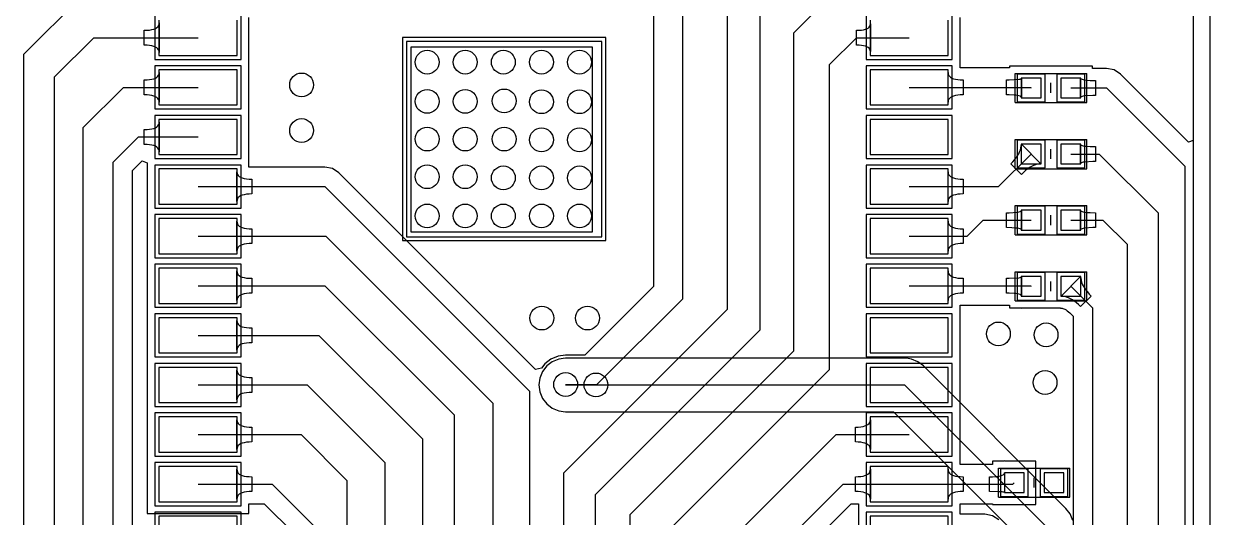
# Model space of a CAD drawing. Header units: millimetres. Extents: x 36 to 139, y 37 to 145.
# Drawn here: x 108.48 to 138.85, y 111.22 to 123.86 of the extents above; entities that cross this region are included whole.
import ezdxf

# ---------------------------------------------------------------- set-up
doc = ezdxf.new("R2010")
doc.units = ezdxf.units.MM
for name, color, linetype in [('BottomLayer', 5, 'Continuous'), ('BottomSolder', 6, 'Continuous'), ('KeepOutLayer', 6, 'Continuous'), ('MultiLayer', 9, 'Continuous'), ('TopLayer', 1, 'Continuous'), ('TopOverlay', 2, 'Continuous'), ('TopPaste', 8, 'Continuous'), ('TopSolder', 216, 'Continuous')]:
    doc.layers.add(name, color=color, linetype=linetype)

# ---------------------------------------------------------------- blocks, each defined once
blk = doc.blocks.new('0402A_33')
at = {"layer": 'TopLayer'}
for p, q in [((-0.762, 0.254), (-0.762, -0.254)), ((-0.254, 0.254), (-0.762, 0.254)), ((-0.254, -0.254), (-0.254, 0.254)), ((0.254, 0.254), (0.254, -0.254)), ((0.762, 0.254), (0.254, 0.254)), ((0.762, -0.254), (0.762, 0.254)), ((-0.762, -0.254), (-0.254, -0.254)), ((0.254, -0.254), (0.762, -0.254))]:
    blk.add_line(p, q, dxfattribs=at)
at = {"layer": 'TopOverlay'}
for p, q in [((-0.914, -0.376), (-0.914, 0.372)), ((-0.914, 0.372), (0.914, 0.372)), ((0.914, -0.376), (0.914, 0.372)), ((0, -0.127), (0, 0.127)), ((-0.914, -0.376), (0.914, -0.376))]:
    blk.add_line(p, q, dxfattribs=at)
at = {"layer": 'TopPaste'}
for p, q in [((-0.762, 0.254), (-0.762, -0.254)), ((-0.254, 0.254), (-0.762, 0.254)), ((-0.254, -0.254), (-0.254, 0.254)), ((0.254, 0.254), (0.254, -0.254)), ((0.762, 0.254), (0.254, 0.254)), ((0.762, -0.254), (0.762, 0.254)), ((-0.762, -0.254), (-0.254, -0.254)), ((0.254, -0.254), (0.762, -0.254))]:
    blk.add_line(p, q, dxfattribs=at)
at = {"layer": 'TopSolder'}
for p, q in [((-0.864, 0.356), (-0.864, -0.356)), ((-0.152, 0.356), (-0.864, 0.356)), ((-0.152, -0.356), (-0.152, 0.356)), ((0.152, 0.356), (0.152, -0.356)), ((0.864, 0.356), (0.152, 0.356)), ((0.864, -0.356), (0.864, 0.356)), ((-0.864, -0.356), (-0.152, -0.356)), ((0.152, -0.356), (0.864, -0.356))]:
    blk.add_line(p, q, dxfattribs=at)
blk = doc.blocks.new('0402A_34')
at = {"layer": 'TopLayer'}
for p, q in [((-0.762, 0.254), (-0.762, -0.254)), ((-0.254, 0.254), (-0.762, 0.254)), ((-0.254, -0.254), (-0.254, 0.254)), ((0.254, 0.254), (0.254, -0.254)), ((0.762, 0.254), (0.254, 0.254)), ((0.762, -0.254), (0.762, 0.254)), ((-0.762, -0.254), (-0.254, -0.254)), ((0.254, -0.254), (0.762, -0.254))]:
    blk.add_line(p, q, dxfattribs=at)
at = {"layer": 'TopOverlay'}
for p, q in [((-0.914, -0.376), (-0.914, 0.372)), ((-0.914, 0.372), (0.914, 0.372)), ((0.914, -0.376), (0.914, 0.372)), ((0, -0.127), (0, 0.127)), ((-0.914, -0.376), (0.914, -0.376))]:
    blk.add_line(p, q, dxfattribs=at)
at = {"layer": 'TopPaste'}
for p, q in [((-0.762, 0.254), (-0.762, -0.254)), ((-0.254, 0.254), (-0.762, 0.254)), ((-0.254, -0.254), (-0.254, 0.254)), ((0.254, 0.254), (0.254, -0.254)), ((0.762, 0.254), (0.254, 0.254)), ((0.762, -0.254), (0.762, 0.254)), ((-0.762, -0.254), (-0.254, -0.254)), ((0.254, -0.254), (0.762, -0.254))]:
    blk.add_line(p, q, dxfattribs=at)
at = {"layer": 'TopSolder'}
for p, q in [((-0.864, 0.356), (-0.864, -0.356)), ((-0.152, 0.356), (-0.864, 0.356)), ((-0.152, -0.356), (-0.152, 0.356)), ((0.152, 0.356), (0.152, -0.356)), ((0.864, 0.356), (0.152, 0.356)), ((0.864, -0.356), (0.864, 0.356)), ((-0.864, -0.356), (-0.152, -0.356)), ((0.152, -0.356), (0.864, -0.356))]:
    blk.add_line(p, q, dxfattribs=at)
blk = doc.blocks.new('ESP32_WROVER_B_45')
at = {"layer": 'TopLayer'}
for p, q in [((-10.1, 6.8), (-10.1, 5.9)), ((-8.1, 5.9), (-8.1, 6.8)), ((8.1, 6.8), (8.1, 5.9)), ((10.1, 5.9), (10.1, 6.8)), ((-3.767, 6.257), (-3.767, 1.257)), ((1.233, 6.257), (-3.767, 6.257)), ((1.233, 1.257), (1.233, 6.257)), ((-10.1, 5.9), (-8.1, 5.9)), ((8.1, 5.9), (10.1, 5.9)), ((-10.1, 5.53), (-10.1, 4.63)), ((-8.1, 5.53), (-10.1, 5.53)), ((-8.1, 4.63), (-8.1, 5.53)), ((8.1, 5.53), (8.1, 4.63)), ((10.1, 5.53), (8.1, 5.53)), ((10.1, 4.63), (10.1, 5.53)), ((-10.1, 4.63), (-8.1, 4.63)), ((8.1, 4.63), (10.1, 4.63)), ((-10.1, 4.26), (-10.1, 3.36)), ((-8.1, 4.26), (-10.1, 4.26)), ((-8.1, 3.36), (-8.1, 4.26)), ((8.1, 4.26), (8.1, 3.36)), ((10.1, 4.26), (8.1, 4.26)), ((10.1, 3.36), (10.1, 4.26)), ((-10.1, 3.36), (-8.1, 3.36)), ((8.1, 3.36), (10.1, 3.36)), ((-10.1, 2.99), (-10.1, 2.09)), ((-8.1, 2.99), (-10.1, 2.99)), ((-8.1, 2.09), (-8.1, 2.99)), ((8.1, 2.99), (8.1, 2.09)), ((10.1, 2.99), (8.1, 2.99)), ((10.1, 2.09), (10.1, 2.99)), ((-10.1, 2.09), (-8.1, 2.09)), ((8.1, 2.09), (10.1, 2.09)), ((-10.1, 1.72), (-10.1, 0.82)), ((-8.1, 1.72), (-10.1, 1.72)), ((-8.1, 0.82), (-8.1, 1.72)), ((8.1, 1.72), (8.1, 0.82)), ((10.1, 1.72), (8.1, 1.72)), ((10.1, 0.82), (10.1, 1.72)), ((-3.767, 1.257), (1.233, 1.257)), ((-10.1, 0.82), (-8.1, 0.82)), ((8.1, 0.82), (10.1, 0.82)), ((-10.1, 0.45), (-10.1, -0.45)), ((-8.1, 0.45), (-10.1, 0.45)), ((-8.1, -0.45), (-8.1, 0.45)), ((8.1, 0.45), (8.1, -0.45)), ((10.1, 0.45), (8.1, 0.45)), ((10.1, -0.45), (10.1, 0.45)), ((-10.1, -0.45), (-8.1, -0.45)), ((8.1, -0.45), (10.1, -0.45)), ((-10.1, -0.82), (-10.1, -1.72)), ((-8.1, -0.82), (-10.1, -0.82)), ((-8.1, -1.72), (-8.1, -0.82)), ((8.1, -0.82), (8.1, -1.72)), ((10.1, -0.82), (8.1, -0.82)), ((10.1, -1.72), (10.1, -0.82)), ((-10.1, -1.72), (-8.1, -1.72)), ((8.1, -1.72), (10.1, -1.72)), ((-10.1, -2.09), (-10.1, -2.99)), ((-8.1, -2.09), (-10.1, -2.09)), ((-8.1, -2.99), (-8.1, -2.09)), ((8.1, -2.09), (8.1, -2.99)), ((10.1, -2.09), (8.1, -2.09)), ((10.1, -2.99), (10.1, -2.09)), ((-10.1, -2.99), (-8.1, -2.99)), ((8.1, -2.99), (10.1, -2.99)), ((-10.1, -3.36), (-10.1, -4.26)), ((-8.1, -3.36), (-10.1, -3.36)), ((-8.1, -4.26), (-8.1, -3.36)), ((8.1, -3.36), (8.1, -4.26)), ((10.1, -3.36), (8.1, -3.36)), ((10.1, -4.26), (10.1, -3.36)), ((-10.1, -4.26), (-8.1, -4.26)), ((8.1, -4.26), (10.1, -4.26)), ((-10.1, -4.63), (-10.1, -5.53)), ((-8.1, -4.63), (-10.1, -4.63)), ((-8.1, -5.53), (-8.1, -4.63)), ((8.1, -4.63), (8.1, -5.53)), ((10.1, -4.63), (8.1, -4.63)), ((10.1, -5.53), (10.1, -4.63)), ((-10.1, -5.53), (-8.1, -5.53)), ((8.1, -5.53), (10.1, -5.53)), ((-10.1, -5.9), (-10.1, -6.8)), ((-8.1, -5.9), (-10.1, -5.9)), ((-8.1, -6.8), (-8.1, -5.9)), ((8.1, -5.9), (8.1, -6.8)), ((10.1, -5.9), (8.1, -5.9)), ((10.1, -6.8), (10.1, -5.9))]:
    blk.add_line(p, q, dxfattribs=at)
at = {"layer": 'TopPaste'}
for p, q in [((-10.1, 6.8), (-10.1, 5.9)), ((-8.1, 5.9), (-8.1, 6.8)), ((8.1, 6.8), (8.1, 5.9)), ((10.1, 5.9), (10.1, 6.8)), ((-3.767, 6.257), (-3.767, 1.257)), ((1.233, 6.257), (-3.767, 6.257)), ((1.233, 1.257), (1.233, 6.257)), ((-10.1, 5.9), (-8.1, 5.9)), ((8.1, 5.9), (10.1, 5.9)), ((-10.1, 5.53), (-10.1, 4.63)), ((-8.1, 5.53), (-10.1, 5.53)), ((-8.1, 4.63), (-8.1, 5.53)), ((8.1, 5.53), (8.1, 4.63)), ((10.1, 5.53), (8.1, 5.53)), ((10.1, 4.63), (10.1, 5.53)), ((-10.1, 4.63), (-8.1, 4.63)), ((8.1, 4.63), (10.1, 4.63)), ((-10.1, 4.26), (-10.1, 3.36)), ((-8.1, 4.26), (-10.1, 4.26)), ((-8.1, 3.36), (-8.1, 4.26)), ((8.1, 4.26), (8.1, 3.36)), ((10.1, 4.26), (8.1, 4.26)), ((10.1, 3.36), (10.1, 4.26)), ((-10.1, 3.36), (-8.1, 3.36)), ((8.1, 3.36), (10.1, 3.36)), ((-10.1, 2.99), (-10.1, 2.09)), ((-8.1, 2.99), (-10.1, 2.99)), ((-8.1, 2.09), (-8.1, 2.99)), ((8.1, 2.99), (8.1, 2.09)), ((10.1, 2.99), (8.1, 2.99)), ((10.1, 2.09), (10.1, 2.99)), ((-10.1, 2.09), (-8.1, 2.09)), ((8.1, 2.09), (10.1, 2.09)), ((-10.1, 1.72), (-10.1, 0.82)), ((-8.1, 1.72), (-10.1, 1.72)), ((-8.1, 0.82), (-8.1, 1.72)), ((8.1, 1.72), (8.1, 0.82)), ((10.1, 1.72), (8.1, 1.72)), ((10.1, 0.82), (10.1, 1.72)), ((-3.767, 1.257), (1.233, 1.257)), ((-10.1, 0.82), (-8.1, 0.82)), ((8.1, 0.82), (10.1, 0.82)), ((-10.1, 0.45), (-10.1, -0.45)), ((-8.1, 0.45), (-10.1, 0.45)), ((-8.1, -0.45), (-8.1, 0.45)), ((8.1, 0.45), (8.1, -0.45)), ((10.1, 0.45), (8.1, 0.45)), ((10.1, -0.45), (10.1, 0.45)), ((-10.1, -0.45), (-8.1, -0.45)), ((8.1, -0.45), (10.1, -0.45)), ((-10.1, -0.82), (-10.1, -1.72)), ((-8.1, -0.82), (-10.1, -0.82)), ((-8.1, -1.72), (-8.1, -0.82)), ((8.1, -0.82), (8.1, -1.72)), ((10.1, -0.82), (8.1, -0.82)), ((10.1, -1.72), (10.1, -0.82)), ((-10.1, -1.72), (-8.1, -1.72)), ((8.1, -1.72), (10.1, -1.72)), ((-10.1, -2.09), (-10.1, -2.99)), ((-8.1, -2.09), (-10.1, -2.09)), ((-8.1, -2.99), (-8.1, -2.09)), ((8.1, -2.09), (8.1, -2.99)), ((10.1, -2.09), (8.1, -2.09)), ((10.1, -2.99), (10.1, -2.09)), ((-10.1, -2.99), (-8.1, -2.99)), ((8.1, -2.99), (10.1, -2.99)), ((-10.1, -3.36), (-10.1, -4.26)), ((-8.1, -3.36), (-10.1, -3.36)), ((-8.1, -4.26), (-8.1, -3.36)), ((8.1, -3.36), (8.1, -4.26)), ((10.1, -3.36), (8.1, -3.36)), ((10.1, -4.26), (10.1, -3.36)), ((-10.1, -4.26), (-8.1, -4.26)), ((8.1, -4.26), (10.1, -4.26)), ((-10.1, -4.63), (-10.1, -5.53)), ((-8.1, -4.63), (-10.1, -4.63)), ((-8.1, -5.53), (-8.1, -4.63)), ((8.1, -4.63), (8.1, -5.53)), ((10.1, -4.63), (8.1, -4.63)), ((10.1, -5.53), (10.1, -4.63)), ((-10.1, -5.53), (-8.1, -5.53)), ((8.1, -5.53), (10.1, -5.53)), ((-10.1, -5.9), (-10.1, -6.8)), ((-8.1, -5.9), (-10.1, -5.9)), ((-8.1, -6.8), (-8.1, -5.9)), ((8.1, -5.9), (8.1, -6.8)), ((10.1, -5.9), (8.1, -5.9)), ((10.1, -6.8), (10.1, -5.9))]:
    blk.add_line(p, q, dxfattribs=at)
at = {"layer": 'TopSolder'}
for p, q in [((-10.202, 6.902), (-10.202, 5.798)), ((-7.998, 5.798), (-7.998, 6.902)), ((7.998, 6.902), (7.998, 5.798)), ((10.202, 5.798), (10.202, 6.902)), ((-3.869, 6.359), (-3.869, 1.155)), ((1.335, 6.359), (-3.869, 6.359)), ((1.335, 1.155), (1.335, 6.359)), ((-10.202, 5.798), (-7.998, 5.798)), ((7.998, 5.798), (10.202, 5.798)), ((-10.202, 5.632), (-10.202, 4.528)), ((-7.998, 5.632), (-10.202, 5.632)), ((-7.998, 4.528), (-7.998, 5.632)), ((7.998, 5.632), (7.998, 4.528)), ((10.202, 5.632), (7.998, 5.632)), ((10.202, 4.528), (10.202, 5.632)), ((-10.202, 4.528), (-7.998, 4.528)), ((-10.202, 4.362), (-10.202, 3.258)), ((-7.998, 4.362), (-10.202, 4.362)), ((-7.998, 3.258), (-7.998, 4.362)), ((7.998, 4.528), (10.202, 4.528)), ((7.998, 4.362), (7.998, 3.258)), ((10.202, 4.362), (7.998, 4.362)), ((10.202, 3.258), (10.202, 4.362)), ((-10.202, 3.258), (-7.998, 3.258)), ((-10.202, 3.092), (-10.202, 1.988)), ((-7.998, 3.092), (-10.202, 3.092)), ((-7.998, 1.988), (-7.998, 3.092)), ((7.998, 3.258), (10.202, 3.258)), ((7.998, 3.092), (7.998, 1.988)), ((10.202, 3.092), (7.998, 3.092)), ((10.202, 1.988), (10.202, 3.092)), ((-10.202, 1.988), (-7.998, 1.988)), ((7.998, 1.988), (10.202, 1.988)), ((-10.202, 1.822), (-10.202, 0.718)), ((-7.998, 1.822), (-10.202, 1.822)), ((-7.998, 0.718), (-7.998, 1.822)), ((7.998, 1.822), (7.998, 0.718)), ((10.202, 1.822), (7.998, 1.822)), ((10.202, 0.718), (10.202, 1.822)), ((-3.869, 1.155), (1.335, 1.155)), ((-10.202, 0.718), (-7.998, 0.718)), ((7.998, 0.718), (10.202, 0.718)), ((-10.202, 0.552), (-10.202, -0.552)), ((-7.998, 0.552), (-10.202, 0.552)), ((-7.998, -0.552), (-7.998, 0.552)), ((7.998, 0.552), (7.998, -0.552)), ((10.202, 0.552), (7.998, 0.552)), ((10.202, -0.552), (10.202, 0.552)), ((-10.202, -0.552), (-7.998, -0.552)), ((7.998, -0.552), (10.202, -0.552)), ((-10.202, -0.718), (-10.202, -1.822)), ((-7.998, -0.718), (-10.202, -0.718)), ((-7.998, -1.822), (-7.998, -0.718)), ((7.998, -0.718), (7.998, -1.822)), ((10.202, -0.718), (7.998, -0.718)), ((10.202, -1.822), (10.202, -0.718)), ((-10.202, -1.822), (-7.998, -1.822)), ((7.998, -1.822), (10.202, -1.822)), ((-10.202, -1.988), (-10.202, -3.092)), ((-7.998, -1.988), (-10.202, -1.988)), ((-7.998, -3.092), (-7.998, -1.988)), ((7.998, -1.988), (7.998, -3.092)), ((10.202, -1.988), (7.998, -1.988)), ((10.202, -3.092), (10.202, -1.988)), ((-10.202, -3.092), (-7.998, -3.092)), ((-10.202, -3.258), (-10.202, -4.362)), ((-7.998, -3.258), (-10.202, -3.258)), ((-7.998, -4.362), (-7.998, -3.258)), ((7.998, -3.092), (10.202, -3.092)), ((7.998, -3.258), (7.998, -4.362)), ((10.202, -3.258), (7.998, -3.258)), ((10.202, -4.362), (10.202, -3.258)), ((-10.202, -4.362), (-7.998, -4.362)), ((-10.202, -4.528), (-10.202, -5.632)), ((-7.998, -4.528), (-10.202, -4.528)), ((-7.998, -5.632), (-7.998, -4.528)), ((7.998, -4.362), (10.202, -4.362)), ((7.998, -4.528), (7.998, -5.632)), ((10.202, -4.528), (7.998, -4.528)), ((10.202, -5.632), (10.202, -4.528)), ((-10.202, -5.632), (-7.998, -5.632)), ((7.998, -5.632), (10.202, -5.632)), ((-10.202, -5.798), (-10.202, -6.902)), ((-7.998, -5.798), (-10.202, -5.798)), ((-7.998, -6.902), (-7.998, -5.798)), ((7.998, -5.798), (7.998, -6.902)), ((10.202, -5.798), (7.998, -5.798)), ((10.202, -6.902), (10.202, -5.798))]:
    blk.add_line(p, q, dxfattribs=at)
blk = doc.blocks.new('0402__48')
at = {"layer": 'TopLayer'}
for p, q in [((-0.762, 0.254), (-0.762, -0.254)), ((-0.254, 0.254), (-0.762, 0.254)), ((-0.254, -0.254), (-0.254, 0.254)), ((0.254, 0.254), (0.254, -0.254)), ((0.762, 0.254), (0.254, 0.254)), ((0.762, -0.254), (0.762, 0.254)), ((-0.762, -0.254), (-0.254, -0.254)), ((0.254, -0.254), (0.762, -0.254))]:
    blk.add_line(p, q, dxfattribs=at)
at = {"layer": 'TopOverlay'}
for p, q in [((0.914, 0.372), (-0.914, 0.372)), ((-0.914, 0.372), (-0.914, -0.376)), ((0.914, 0.372), (0.914, -0.376)), ((0, 0.127), (0, -0.127)), ((0.914, -0.376), (-0.914, -0.376))]:
    blk.add_line(p, q, dxfattribs=at)
at = {"layer": 'TopPaste'}
for p, q in [((-0.762, 0.254), (-0.762, -0.254)), ((-0.254, 0.254), (-0.762, 0.254)), ((-0.254, -0.254), (-0.254, 0.254)), ((0.254, 0.254), (0.254, -0.254)), ((0.762, 0.254), (0.254, 0.254)), ((0.762, -0.254), (0.762, 0.254)), ((-0.762, -0.254), (-0.254, -0.254)), ((0.254, -0.254), (0.762, -0.254))]:
    blk.add_line(p, q, dxfattribs=at)
at = {"layer": 'TopSolder'}
for p, q in [((-0.864, 0.356), (-0.864, -0.356)), ((-0.152, 0.356), (-0.864, 0.356)), ((-0.152, -0.356), (-0.152, 0.356)), ((0.152, 0.356), (0.152, -0.356)), ((0.864, 0.356), (0.152, 0.356)), ((0.864, -0.356), (0.864, 0.356)), ((-0.864, -0.356), (-0.152, -0.356)), ((0.152, -0.356), (0.864, -0.356))]:
    blk.add_line(p, q, dxfattribs=at)
blk = doc.blocks.new('0402A_56')
at = {"layer": 'TopLayer'}
for p, q in [((-0.762, 0.254), (-0.762, -0.254)), ((-0.254, 0.254), (-0.762, 0.254)), ((-0.254, -0.254), (-0.254, 0.254)), ((0.254, 0.254), (0.254, -0.254)), ((0.762, 0.254), (0.254, 0.254)), ((0.762, -0.254), (0.762, 0.254)), ((-0.762, -0.254), (-0.254, -0.254)), ((0.254, -0.254), (0.762, -0.254))]:
    blk.add_line(p, q, dxfattribs=at)
at = {"layer": 'TopOverlay'}
for p, q in [((-0.914, -0.376), (-0.914, 0.372)), ((-0.914, 0.372), (0.914, 0.372)), ((0.914, -0.376), (0.914, 0.372)), ((0, -0.127), (0, 0.127)), ((-0.914, -0.376), (0.914, -0.376))]:
    blk.add_line(p, q, dxfattribs=at)
at = {"layer": 'TopPaste'}
for p, q in [((-0.762, 0.254), (-0.762, -0.254)), ((-0.254, 0.254), (-0.762, 0.254)), ((-0.254, -0.254), (-0.254, 0.254)), ((0.254, 0.254), (0.254, -0.254)), ((0.762, 0.254), (0.254, 0.254)), ((0.762, -0.254), (0.762, 0.254)), ((-0.762, -0.254), (-0.254, -0.254)), ((0.254, -0.254), (0.762, -0.254))]:
    blk.add_line(p, q, dxfattribs=at)
at = {"layer": 'TopSolder'}
for p, q in [((-0.864, 0.356), (-0.864, -0.356)), ((-0.152, 0.356), (-0.864, 0.356)), ((-0.152, -0.356), (-0.152, 0.356)), ((0.152, 0.356), (0.152, -0.356)), ((0.864, 0.356), (0.152, 0.356)), ((0.864, -0.356), (0.864, 0.356)), ((-0.864, -0.356), (-0.152, -0.356)), ((0.152, -0.356), (0.864, -0.356))]:
    blk.add_line(p, q, dxfattribs=at)
blk = doc.blocks.new('0402A_57')
at = {"layer": 'TopLayer'}
for p, q in [((-0.762, 0.254), (-0.762, -0.254)), ((-0.254, 0.254), (-0.762, 0.254)), ((-0.254, -0.254), (-0.254, 0.254)), ((0.254, 0.254), (0.254, -0.254)), ((0.762, 0.254), (0.254, 0.254)), ((0.762, -0.254), (0.762, 0.254)), ((-0.762, -0.254), (-0.254, -0.254)), ((0.254, -0.254), (0.762, -0.254))]:
    blk.add_line(p, q, dxfattribs=at)
at = {"layer": 'TopOverlay'}
for p, q in [((-0.914, -0.376), (-0.914, 0.372)), ((-0.914, 0.372), (0.914, 0.372)), ((0.914, -0.376), (0.914, 0.372)), ((0, -0.127), (0, 0.127)), ((-0.914, -0.376), (0.914, -0.376))]:
    blk.add_line(p, q, dxfattribs=at)
at = {"layer": 'TopPaste'}
for p, q in [((-0.762, 0.254), (-0.762, -0.254)), ((-0.254, 0.254), (-0.762, 0.254)), ((-0.254, -0.254), (-0.254, 0.254)), ((0.254, 0.254), (0.254, -0.254)), ((0.762, 0.254), (0.254, 0.254)), ((0.762, -0.254), (0.762, 0.254)), ((-0.762, -0.254), (-0.254, -0.254)), ((0.254, -0.254), (0.762, -0.254))]:
    blk.add_line(p, q, dxfattribs=at)
at = {"layer": 'TopSolder'}
for p, q in [((-0.864, 0.356), (-0.864, -0.356)), ((-0.152, 0.356), (-0.864, 0.356)), ((-0.152, -0.356), (-0.152, 0.356)), ((0.152, 0.356), (0.152, -0.356)), ((0.864, 0.356), (0.152, 0.356)), ((0.864, -0.356), (0.864, 0.356)), ((-0.864, -0.356), (-0.152, -0.356)), ((0.152, -0.356), (0.864, -0.356))]:
    blk.add_line(p, q, dxfattribs=at)

msp = doc.modelspace()

# ---------------------------------------------------------------- linework, layer by layer
at = {"layer": 'BottomLayer'}
for p, q in [((138.413, 129.486), (138.413, 96.856)), ((121.866, 115.093), (121.757, 114.95)), ((122.008, 115.202), (121.866, 115.093)), ((122.174, 115.27), (122.008, 115.202)), ((122.352, 115.294), (122.174, 115.27)), ((131.025, 115.294), (122.352, 115.294)), ((131.114, 115.282), (131.025, 115.294)), ((131.025, 115.294), (131.025, 115.294)), ((131.203, 115.27), (131.114, 115.282)), ((131.368, 115.202), (131.203, 115.27)), ((131.51, 115.093), (131.368, 115.202)), ((135.156, 111.447), (131.51, 115.093)), ((121.688, 114.785), (121.665, 114.607)), ((121.757, 114.95), (121.688, 114.785)), ((121.665, 114.607), (121.688, 114.429)), ((122.352, 114.607), (131.025, 114.607)), ((131.025, 114.607), (134.671, 110.961)), ((121.688, 114.429), (121.757, 114.264)), ((121.757, 114.264), (121.866, 114.121)), ((121.866, 114.121), (122.008, 114.012)), ((122.008, 114.012), (122.174, 113.944)), ((122.174, 113.944), (122.352, 113.92)), ((122.352, 113.92), (130.74, 113.92)), ((130.74, 113.92), (133.984, 110.676)), ((135.266, 111.304), (135.156, 111.447)), ((135.156, 111.447), (135.156, 111.447)), ((135.334, 111.139), (135.266, 111.304))]:
    msp.add_line(p, q, dxfattribs=at)
for centre in [(118.807, 122.874), (119.782, 122.874), (120.757, 122.874), (121.732, 122.874), (122.707, 122.874), (115.595, 122.289), (118.807, 121.869), (119.782, 121.869), (120.777, 121.879), (121.732, 121.859), (122.707, 121.859), (115.595, 121.121), (118.807, 120.904), (119.782, 120.904), (120.777, 120.904), (121.732, 120.884), (122.707, 120.884), (118.807, 119.939), (119.782, 119.939), (120.757, 119.909), (121.732, 119.909), (122.707, 119.909), (118.807, 118.934), (119.782, 118.934), (120.757, 118.934), (121.732, 118.934), (122.707, 118.934), (121.742, 116.32), (122.911, 116.32), (133.426, 115.914), (134.645, 115.889), (122.352, 114.619), (123.128, 114.607), (134.62, 114.669)]:
    msp.add_circle(centre, 0.305, dxfattribs=at)
at = {"layer": 'BottomSolder'}
for p, q in [((118.389, 123.255), (118.389, 118.53)), ((123.038, 123.255), (118.389, 123.255)), ((123.038, 118.53), (123.038, 123.255)), ((118.389, 118.53), (123.038, 118.53))]:
    msp.add_line(p, q, dxfattribs=at)
at = {"layer": 'KeepOutLayer'}
msp.add_line((138.848, 44.921), (138.848, 129.921), dxfattribs=at)
at = {"layer": 'MultiLayer'}
for centre in [(118.807, 122.874), (119.782, 122.874), (120.757, 122.874), (121.732, 122.874), (122.707, 122.874), (115.595, 122.289), (118.807, 121.869), (119.782, 121.869), (120.777, 121.879), (121.732, 121.859), (122.707, 121.859), (115.595, 121.121), (118.807, 120.904), (119.782, 120.904), (120.777, 120.904), (121.732, 120.884), (122.707, 120.884), (118.807, 119.939), (119.782, 119.939), (120.757, 119.909), (121.732, 119.909), (122.707, 119.909), (118.807, 118.934), (119.782, 118.934), (120.757, 118.934), (121.732, 118.934), (122.707, 118.934), (121.742, 116.32), (122.911, 116.32), (133.426, 115.914), (134.645, 115.889), (122.352, 114.619), (123.128, 114.607), (134.62, 114.669)]:
    msp.add_circle(centre, 0.305, dxfattribs=at)
at = {"layer": 'TopLayer'}
for p, q in [((138.413, 129.486), (138.413, 120.869)), ((125.349, 116.816), (125.349, 125.439)), ((124.598, 125.128), (124.598, 117.127)), ((108.483, 123.074), (110.177, 124.767)), ((126.492, 116.549), (126.492, 124.742)), ((128.194, 123.624), (129.337, 124.767)), ((127.33, 116.016), (127.33, 124.259)), ((114.244, 122.747), (114.244, 124.017)), ((132.444, 122.727), (132.444, 124.017)), ((111.566, 123.688), (111.639, 123.689)), ((111.566, 123.307), (111.566, 123.688)), ((111.639, 123.689), (111.704, 123.695)), ((111.704, 123.695), (111.762, 123.705)), ((111.762, 123.705), (111.812, 123.718)), ((111.812, 123.718), (111.854, 123.735)), ((111.854, 123.735), (111.889, 123.756)), ((111.889, 123.756), (111.916, 123.781)), ((111.916, 123.781), (111.935, 123.809)), ((111.935, 123.809), (111.946, 123.842)), ((111.946, 123.842), (111.95, 123.878)), ((111.95, 123.878), (111.95, 123.116)), ((128.194, 115.482), (128.194, 123.624)), ((129.794, 123.688), (129.862, 123.689)), ((129.794, 123.307), (129.794, 123.688)), ((129.862, 123.689), (129.922, 123.694)), ((129.922, 123.694), (129.976, 123.702)), ((129.976, 123.702), (130.022, 123.714)), ((130.022, 123.714), (130.061, 123.728)), ((130.061, 123.728), (130.093, 123.746)), ((130.093, 123.746), (130.118, 123.767)), ((130.118, 123.767), (130.136, 123.792)), ((130.136, 123.792), (130.147, 123.819)), ((130.147, 123.819), (130.15, 123.85)), ((130.15, 123.85), (130.15, 123.144)), ((109.271, 122.493), (110.275, 123.497)), ((110.275, 123.497), (112.944, 123.497)), ((111.639, 123.305), (111.566, 123.307)), ((111.704, 123.299), (111.639, 123.305)), ((111.762, 123.289), (111.704, 123.299)), ((111.812, 123.276), (111.762, 123.289)), ((129.108, 122.811), (129.794, 123.497)), ((129.794, 123.497), (131.144, 123.497)), ((129.862, 123.305), (129.794, 123.307)), ((129.922, 123.3), (129.862, 123.305)), ((129.976, 123.292), (129.922, 123.3)), ((130.022, 123.281), (129.976, 123.292)), ((130.061, 123.266), (130.022, 123.281)), ((108.483, 98.667), (108.483, 123.074)), ((111.854, 123.259), (111.812, 123.276)), ((111.889, 123.238), (111.854, 123.259)), ((111.916, 123.213), (111.889, 123.238)), ((111.935, 123.185), (111.916, 123.213)), ((111.946, 123.152), (111.935, 123.185)), ((111.95, 123.116), (111.946, 123.152)), ((130.093, 123.248), (130.061, 123.266)), ((130.118, 123.227), (130.093, 123.248)), ((130.136, 123.202), (130.118, 123.227)), ((130.147, 123.175), (130.136, 123.202)), ((130.15, 123.144), (130.147, 123.175)), ((114.244, 121.477), (114.244, 122.747)), ((129.108, 115), (129.108, 122.811)), ((133.71, 122.727), (132.444, 122.727)), ((133.999, 122.767), (133.71, 122.767)), ((133.71, 122.767), (133.71, 122.727)), ((134.013, 122.77), (133.999, 122.767)), ((134.015, 122.77), (134.013, 122.77)), ((134.018, 122.77), (134.015, 122.77)), ((134.031, 122.767), (134.018, 122.77)), ((135.517, 122.767), (134.031, 122.767)), ((135.531, 122.77), (135.517, 122.767)), ((135.542, 122.768), (135.531, 122.77)), ((135.553, 122.769), (135.542, 122.768)), ((135.561, 122.767), (135.553, 122.769)), ((135.834, 122.767), (135.561, 122.767)), ((135.834, 122.713), (135.834, 122.767)), ((136.195, 122.713), (135.834, 122.713)), ((136.386, 122.675), (136.195, 122.713)), ((136.548, 122.567), (136.386, 122.675)), ((109.271, 99.15), (109.271, 122.493)), ((111.566, 122.418), (111.639, 122.419)), ((111.566, 122.037), (111.566, 122.418)), ((111.639, 122.419), (111.704, 122.425)), ((111.704, 122.425), (111.762, 122.435)), ((111.762, 122.435), (111.812, 122.448)), ((111.812, 122.448), (111.854, 122.465)), ((111.854, 122.465), (111.889, 122.486)), ((111.889, 122.486), (111.916, 122.511)), ((111.916, 122.511), (111.935, 122.539)), ((111.935, 122.539), (111.946, 122.572)), ((111.946, 122.572), (111.95, 122.608)), ((111.95, 122.608), (111.95, 121.846)), ((132.138, 121.846), (132.138, 122.608)), ((132.138, 122.608), (132.142, 122.572)), ((132.142, 122.572), (132.153, 122.539)), ((132.153, 122.539), (132.172, 122.511)), ((132.172, 122.511), (132.199, 122.486)), ((132.199, 122.486), (132.234, 122.465)), ((132.234, 122.465), (132.276, 122.448)), ((132.276, 122.448), (132.326, 122.435)), ((132.326, 122.435), (132.384, 122.425)), ((132.384, 122.425), (132.449, 122.419)), ((132.449, 122.419), (132.522, 122.418)), ((132.522, 122.418), (132.522, 122.037)), ((133.632, 122.037), (133.632, 122.418)), ((133.632, 122.418), (133.705, 122.418)), ((133.705, 122.418), (133.952, 122.434)), ((133.952, 122.434), (133.979, 122.44)), ((133.979, 122.44), (133.998, 122.447)), ((133.998, 122.447), (134.01, 122.455)), ((134.01, 122.455), (134.013, 122.464)), ((134.013, 122.464), (134.013, 121.962)), ((135.531, 121.962), (135.531, 122.464)), ((135.531, 122.464), (135.535, 122.453)), ((135.535, 122.453), (135.547, 122.442)), ((135.547, 122.442), (135.566, 122.433)), ((135.566, 122.433), (135.592, 122.425)), ((135.592, 122.425), (135.627, 122.419)), ((135.627, 122.419), (135.669, 122.413)), ((135.669, 122.413), (135.775, 122.406)), ((135.775, 122.406), (135.912, 122.404)), ((135.912, 122.404), (135.912, 122.023)), ((138.295, 120.82), (136.548, 122.567)), ((110.007, 121.197), (111.037, 122.227)), ((111.037, 122.227), (112.944, 122.227)), ((131.144, 122.227), (134.251, 122.227)), ((134.251, 122.227), (134.264, 122.213)), ((135.28, 122.213), (136.195, 122.213)), ((136.195, 122.213), (138.204, 120.204)), ((111.639, 122.035), (111.566, 122.037)), ((111.704, 122.029), (111.639, 122.035)), ((111.762, 122.019), (111.704, 122.029)), ((111.812, 122.006), (111.762, 122.019)), ((111.854, 121.989), (111.812, 122.006)), ((111.889, 121.968), (111.854, 121.989)), ((111.916, 121.943), (111.889, 121.968)), ((111.935, 121.915), (111.916, 121.943)), ((111.946, 121.882), (111.935, 121.915)), ((111.95, 121.846), (111.946, 121.882)), ((132.142, 121.882), (132.138, 121.846)), ((132.153, 121.915), (132.142, 121.882)), ((132.172, 121.943), (132.153, 121.915)), ((132.199, 121.968), (132.172, 121.943)), ((132.234, 121.989), (132.199, 121.968)), ((132.276, 122.006), (132.234, 121.989)), ((132.326, 122.019), (132.276, 122.006)), ((132.384, 122.029), (132.326, 122.019)), ((132.449, 122.035), (132.384, 122.029)), ((132.522, 122.037), (132.449, 122.035)), ((133.705, 122.036), (133.632, 122.037)), ((133.827, 122.03), (133.705, 122.036)), ((133.876, 122.025), (133.827, 122.03)), ((133.918, 122.018), (133.876, 122.025)), ((133.952, 122.01), (133.918, 122.018)), ((133.979, 122), (133.952, 122.01)), ((133.998, 121.989), (133.979, 122)), ((134.01, 121.976), (133.998, 121.989)), ((134.013, 121.962), (134.01, 121.976)), ((135.535, 121.974), (135.531, 121.962)), ((135.547, 121.984), (135.535, 121.974)), ((135.566, 121.993), (135.547, 121.984)), ((135.592, 122.001), (135.566, 121.993)), ((135.627, 122.008), (135.592, 122.001)), ((135.84, 122.022), (135.627, 122.008)), ((135.912, 122.023), (135.84, 122.022)), ((114.244, 120.187), (114.244, 121.477)), ((110.007, 99.604), (110.007, 121.197)), ((111.639, 121.149), (111.704, 121.155)), ((111.704, 121.155), (111.762, 121.165)), ((111.762, 121.165), (111.812, 121.178)), ((111.812, 121.178), (111.854, 121.195)), ((111.854, 121.195), (111.889, 121.216)), ((111.889, 121.216), (111.916, 121.241)), ((111.916, 121.241), (111.935, 121.269)), ((111.935, 121.269), (111.946, 121.302)), ((111.946, 121.302), (111.95, 121.338)), ((111.95, 121.338), (111.95, 120.576)), ((110.769, 120.308), (111.418, 120.957)), ((111.418, 120.957), (112.944, 120.957)), ((111.566, 121.148), (111.639, 121.149)), ((111.566, 120.767), (111.566, 121.148)), ((138.413, 120.869), (138.295, 120.82)), ((111.639, 120.765), (111.566, 120.767)), ((111.704, 120.759), (111.639, 120.765)), ((111.762, 120.749), (111.704, 120.759)), ((111.812, 120.736), (111.762, 120.749)), ((111.854, 120.719), (111.812, 120.736)), ((111.889, 120.698), (111.854, 120.719)), ((111.916, 120.673), (111.889, 120.698)), ((111.935, 120.645), (111.916, 120.673)), ((111.946, 120.612), (111.935, 120.645)), ((111.95, 120.576), (111.946, 120.612)), ((133.946, 120.529), (133.97, 120.579)), ((133.97, 120.579), (133.989, 120.628)), ((133.989, 120.628), (134.003, 120.676)), ((134.003, 120.676), (134.011, 120.724)), ((134.011, 120.724), (134.013, 120.771)), ((134.013, 120.771), (134.515, 120.269)), ((135.531, 120.269), (135.531, 120.771)), ((135.531, 120.771), (135.535, 120.759)), ((135.535, 120.759), (135.547, 120.749)), ((135.547, 120.749), (135.566, 120.74)), ((135.566, 120.74), (135.592, 120.732)), ((135.592, 120.732), (135.627, 120.725)), ((135.627, 120.725), (135.669, 120.72)), ((135.669, 120.72), (135.775, 120.713)), ((135.775, 120.713), (135.912, 120.71)), ((135.912, 120.71), (135.912, 120.329)), ((110.769, 100.42), (110.769, 120.308)), ((111.27, 120.101), (111.517, 120.349)), ((111.517, 120.349), (111.644, 120.296)), ((111.644, 120.296), (111.644, 118.937)), ((133.432, 119.687), (134.264, 120.52)), ((133.744, 120.269), (133.795, 120.322)), ((134.013, 120), (133.744, 120.269)), ((133.795, 120.322), (133.881, 120.427)), ((133.881, 120.427), (133.916, 120.479)), ((133.916, 120.479), (133.946, 120.529)), ((134.373, 120.245), (134.323, 120.226)), ((134.421, 120.258), (134.373, 120.245)), ((134.468, 120.266), (134.421, 120.258)), ((134.515, 120.269), (134.468, 120.266)), ((135.28, 120.52), (136.009, 120.52)), ((135.535, 120.28), (135.531, 120.269)), ((135.547, 120.291), (135.535, 120.28)), ((135.566, 120.3), (135.547, 120.291)), ((135.592, 120.308), (135.566, 120.3)), ((135.627, 120.314), (135.592, 120.308)), ((135.84, 120.329), (135.627, 120.314)), ((135.912, 120.329), (135.84, 120.329)), ((136.009, 120.52), (137.523, 119.005)), ((111.27, 100.627), (111.27, 120.101)), ((113.938, 119.306), (113.938, 120.068)), ((113.938, 120.068), (113.942, 120.032)), ((113.942, 120.032), (113.953, 119.999)), ((113.953, 119.999), (113.972, 119.971)), ((113.972, 119.971), (113.999, 119.946)), ((113.999, 119.946), (114.034, 119.925)), ((116.191, 120.187), (114.244, 120.187)), ((116.383, 120.149), (116.191, 120.187)), ((116.545, 120.041), (116.383, 120.149)), ((121.582, 115.003), (116.545, 120.041)), ((132.138, 119.306), (132.138, 120.068)), ((132.138, 120.068), (132.142, 120.032)), ((132.142, 120.032), (132.153, 119.999)), ((132.153, 119.999), (132.172, 119.971)), ((132.172, 119.971), (132.199, 119.946)), ((132.199, 119.946), (132.234, 119.925)), ((134.067, 120.051), (134.013, 120)), ((134.12, 120.096), (134.067, 120.051)), ((134.172, 120.137), (134.12, 120.096)), ((134.223, 120.172), (134.172, 120.137)), ((134.274, 120.202), (134.223, 120.172)), ((134.323, 120.226), (134.274, 120.202)), ((138.204, 101.922), (138.204, 120.204)), ((112.944, 119.687), (116.191, 119.687)), ((114.034, 119.925), (114.076, 119.908)), ((114.076, 119.908), (114.126, 119.895)), ((114.126, 119.895), (114.184, 119.885)), ((114.184, 119.885), (114.249, 119.879)), ((114.249, 119.879), (114.322, 119.878)), ((114.322, 119.878), (114.322, 119.497)), ((116.191, 119.687), (121.437, 114.441)), ((131.144, 119.687), (133.432, 119.687)), ((132.234, 119.925), (132.276, 119.908)), ((132.276, 119.908), (132.326, 119.895)), ((132.326, 119.895), (132.384, 119.885)), ((132.384, 119.885), (132.449, 119.879)), ((132.449, 119.879), (132.522, 119.878)), ((132.522, 119.878), (132.522, 119.497)), ((113.942, 119.342), (113.938, 119.306)), ((113.953, 119.375), (113.942, 119.342)), ((113.972, 119.403), (113.953, 119.375)), ((113.999, 119.428), (113.972, 119.403)), ((114.034, 119.449), (113.999, 119.428)), ((114.076, 119.466), (114.034, 119.449)), ((114.126, 119.479), (114.076, 119.466)), ((114.184, 119.489), (114.126, 119.479)), ((114.249, 119.495), (114.184, 119.489)), ((114.322, 119.497), (114.249, 119.495)), ((132.142, 119.342), (132.138, 119.306)), ((132.153, 119.375), (132.142, 119.342)), ((132.172, 119.403), (132.153, 119.375)), ((132.199, 119.428), (132.172, 119.403)), ((132.234, 119.449), (132.199, 119.428)), ((132.276, 119.466), (132.234, 119.449)), ((132.326, 119.479), (132.276, 119.466)), ((132.384, 119.489), (132.326, 119.479)), ((132.449, 119.495), (132.384, 119.489)), ((132.522, 119.497), (132.449, 119.495)), ((133.705, 119.018), (133.918, 119.032)), ((133.918, 119.032), (133.952, 119.039)), ((133.952, 119.039), (133.979, 119.047)), ((133.979, 119.047), (133.998, 119.056)), ((133.998, 119.056), (134.01, 119.066)), ((134.01, 119.066), (134.013, 119.077)), ((134.013, 119.077), (134.013, 118.576)), ((135.531, 118.576), (135.531, 119.077)), ((135.531, 119.077), (135.535, 119.066)), ((135.535, 119.066), (135.547, 119.056)), ((135.547, 119.056), (135.566, 119.047)), ((135.566, 119.047), (135.592, 119.039)), ((135.592, 119.039), (135.627, 119.032)), ((135.627, 119.032), (135.669, 119.027)), ((111.644, 118.937), (111.644, 117.667)), ((113.938, 118.036), (113.938, 118.798)), ((113.938, 118.798), (113.942, 118.762)), ((113.942, 118.762), (113.953, 118.729)), ((113.953, 118.729), (113.972, 118.701)), ((132.138, 118.036), (132.138, 118.798)), ((132.138, 118.798), (132.142, 118.762)), ((132.142, 118.762), (132.153, 118.729)), ((132.153, 118.729), (132.172, 118.701)), ((132.627, 118.417), (133.037, 118.827)), ((133.037, 118.827), (134.264, 118.827)), ((133.632, 119.017), (133.705, 119.018)), ((133.632, 118.636), (133.632, 119.017)), ((135.28, 118.827), (136.102, 118.827)), ((135.669, 119.027), (135.775, 119.019)), ((135.775, 119.019), (135.912, 119.017)), ((135.912, 119.017), (135.912, 118.636)), ((136.102, 118.827), (136.728, 118.2)), ((137.523, 102.384), (137.523, 119.005)), ((113.972, 118.701), (113.999, 118.676)), ((113.999, 118.676), (114.034, 118.655)), ((114.034, 118.655), (114.076, 118.638)), ((114.076, 118.638), (114.126, 118.625)), ((114.126, 118.625), (114.184, 118.615)), ((114.184, 118.615), (114.249, 118.609)), ((114.249, 118.609), (114.322, 118.608)), ((114.322, 118.608), (114.322, 118.227)), ((132.172, 118.701), (132.199, 118.676)), ((132.199, 118.676), (132.234, 118.655)), ((132.234, 118.655), (132.276, 118.638)), ((132.276, 118.638), (132.326, 118.625)), ((132.326, 118.625), (132.384, 118.615)), ((132.384, 118.615), (132.449, 118.609)), ((132.449, 118.609), (132.522, 118.608)), ((132.522, 118.608), (132.522, 118.227)), ((133.77, 118.634), (133.632, 118.636)), ((133.876, 118.626), (133.77, 118.634)), ((133.918, 118.621), (133.876, 118.626)), ((133.952, 118.614), (133.918, 118.621)), ((133.979, 118.606), (133.952, 118.614)), ((133.998, 118.597), (133.979, 118.606)), ((134.01, 118.587), (133.998, 118.597)), ((134.013, 118.576), (134.01, 118.587)), ((135.535, 118.587), (135.531, 118.576)), ((135.547, 118.597), (135.535, 118.587)), ((135.566, 118.606), (135.547, 118.597)), ((135.592, 118.614), (135.566, 118.606)), ((135.627, 118.621), (135.592, 118.614)), ((135.84, 118.635), (135.627, 118.621)), ((135.912, 118.636), (135.84, 118.635)), ((112.944, 118.417), (116.217, 118.417)), ((113.972, 118.133), (113.953, 118.105)), ((113.999, 118.158), (113.972, 118.133)), ((114.034, 118.179), (113.999, 118.158)), ((114.076, 118.196), (114.034, 118.179)), ((114.126, 118.209), (114.076, 118.196)), ((114.184, 118.219), (114.126, 118.209)), ((114.249, 118.225), (114.184, 118.219)), ((114.322, 118.227), (114.249, 118.225)), ((116.217, 118.417), (120.498, 114.136)), ((131.144, 118.417), (132.627, 118.417)), ((132.172, 118.133), (132.153, 118.105)), ((132.199, 118.158), (132.172, 118.133)), ((132.234, 118.179), (132.199, 118.158)), ((132.276, 118.196), (132.234, 118.179)), ((132.326, 118.209), (132.276, 118.196)), ((132.384, 118.219), (132.326, 118.209)), ((132.449, 118.225), (132.384, 118.219)), ((132.522, 118.227), (132.449, 118.225)), ((136.728, 104.128), (136.728, 118.2)), ((113.942, 118.072), (113.938, 118.036)), ((113.953, 118.105), (113.942, 118.072)), ((132.142, 118.072), (132.138, 118.036)), ((132.153, 118.105), (132.142, 118.072)), ((111.644, 117.667), (111.644, 116.397)), ((113.938, 116.766), (113.938, 117.528)), ((113.938, 117.528), (113.942, 117.492)), ((132.138, 116.766), (132.138, 117.528)), ((132.138, 117.528), (132.142, 117.492)), ((113.942, 117.492), (113.953, 117.459)), ((113.953, 117.459), (113.972, 117.431)), ((113.972, 117.431), (113.999, 117.406)), ((113.999, 117.406), (114.034, 117.385)), ((114.034, 117.385), (114.076, 117.368)), ((114.076, 117.368), (114.126, 117.355)), ((114.126, 117.355), (114.184, 117.345)), ((114.184, 117.345), (114.249, 117.339)), ((114.249, 117.339), (114.322, 117.338)), ((114.322, 117.338), (114.322, 116.957)), ((132.142, 117.492), (132.153, 117.459)), ((132.153, 117.459), (132.172, 117.431)), ((132.172, 117.431), (132.199, 117.406)), ((132.199, 117.406), (132.234, 117.385)), ((132.234, 117.385), (132.276, 117.368)), ((132.276, 117.368), (132.326, 117.355)), ((132.326, 117.355), (132.384, 117.345)), ((132.384, 117.345), (132.449, 117.339)), ((132.449, 117.339), (132.522, 117.338)), ((132.522, 117.338), (132.522, 116.957)), ((133.632, 116.957), (133.632, 117.338)), ((133.632, 117.338), (133.705, 117.338)), ((133.705, 117.338), (133.952, 117.354)), ((133.952, 117.354), (133.979, 117.36)), ((133.979, 117.36), (133.998, 117.367)), ((133.998, 117.367), (134.01, 117.375)), ((134.01, 117.375), (134.013, 117.384)), ((134.013, 117.384), (134.013, 116.882)), ((135.029, 116.882), (135.531, 117.384)), ((135.531, 117.384), (135.534, 117.337)), ((135.534, 117.337), (135.542, 117.29)), ((135.542, 117.29), (135.556, 117.241)), ((135.556, 117.241), (135.574, 117.192)), ((112.944, 117.147), (116.191, 117.147)), ((114.034, 116.909), (113.999, 116.888)), ((114.076, 116.926), (114.034, 116.909)), ((114.126, 116.939), (114.076, 116.926)), ((114.184, 116.949), (114.126, 116.939)), ((114.249, 116.955), (114.184, 116.949)), ((114.322, 116.957), (114.249, 116.955)), ((116.191, 117.147), (119.507, 113.831)), ((124.598, 117.127), (122.841, 115.37)), ((131.144, 117.147), (134.251, 117.147)), ((132.234, 116.909), (132.199, 116.888)), ((132.276, 116.926), (132.234, 116.909)), ((132.326, 116.939), (132.276, 116.926)), ((132.384, 116.949), (132.326, 116.939)), ((132.449, 116.955), (132.384, 116.949)), ((132.522, 116.957), (132.449, 116.955)), ((133.705, 116.956), (133.632, 116.957)), ((133.827, 116.95), (133.705, 116.956)), ((133.876, 116.945), (133.827, 116.95)), ((133.918, 116.938), (133.876, 116.945)), ((133.952, 116.93), (133.918, 116.938)), ((133.979, 116.92), (133.952, 116.93)), ((133.998, 116.909), (133.979, 116.92)), ((134.01, 116.896), (133.998, 116.909)), ((134.251, 117.147), (134.264, 117.133)), ((135.28, 117.133), (135.839, 116.574)), ((135.574, 117.192), (135.599, 117.142)), ((135.599, 117.142), (135.628, 117.092)), ((135.628, 117.092), (135.663, 117.041)), ((135.663, 117.041), (135.704, 116.989)), ((135.704, 116.989), (135.75, 116.936)), ((135.75, 116.936), (135.801, 116.882)), ((113.942, 116.802), (113.938, 116.766)), ((113.953, 116.835), (113.942, 116.802)), ((113.972, 116.863), (113.953, 116.835)), ((113.999, 116.888), (113.972, 116.863)), ((123.152, 114.619), (125.349, 116.816)), ((132.142, 116.802), (132.138, 116.766)), ((132.153, 116.835), (132.142, 116.802)), ((132.172, 116.863), (132.153, 116.835)), ((132.199, 116.888), (132.172, 116.863)), ((132.444, 115.127), (132.444, 116.647)), ((132.444, 116.647), (133.71, 116.647)), ((133.71, 116.647), (133.71, 116.579)), ((134.013, 116.882), (134.01, 116.896)), ((135.076, 116.88), (135.029, 116.882)), ((135.124, 116.871), (135.076, 116.88)), ((135.172, 116.858), (135.124, 116.871)), ((135.221, 116.839), (135.172, 116.858)), ((135.271, 116.815), (135.221, 116.839)), ((135.322, 116.785), (135.271, 116.815)), ((135.373, 116.75), (135.322, 116.785)), ((135.478, 116.664), (135.373, 116.75)), ((135.531, 116.613), (135.478, 116.664)), ((135.801, 116.882), (135.531, 116.613)), ((111.644, 116.397), (111.644, 115.127)), ((122.301, 112.358), (126.492, 116.549)), ((133.71, 116.579), (133.973, 116.579)), ((133.973, 116.579), (133.974, 116.579)), ((133.974, 116.579), (133.978, 116.579)), ((133.978, 116.579), (133.999, 116.579)), ((133.999, 116.579), (134.013, 116.576)), ((134.013, 116.576), (134.028, 116.579)), ((134.028, 116.579), (135.003, 116.579)), ((135.003, 116.579), (135.012, 116.577)), ((135.012, 116.577), (135.042, 116.575)), ((135.042, 116.575), (135.057, 116.573)), ((135.057, 116.573), (135.076, 116.567)), ((135.076, 116.567), (135.099, 116.558)), ((135.099, 116.558), (135.127, 116.545)), ((135.127, 116.545), (135.158, 116.527)), ((135.158, 116.527), (135.189, 116.505)), ((135.189, 116.505), (135.255, 116.451)), ((135.255, 116.451), (135.339, 116.367)), ((135.339, 116.367), (135.339, 103.893)), ((135.839, 103.893), (135.839, 116.574)), ((113.938, 115.496), (113.938, 116.258)), ((113.938, 116.258), (113.942, 116.222)), ((113.942, 116.222), (113.953, 116.189)), ((113.953, 116.189), (113.972, 116.161)), ((113.972, 116.161), (113.999, 116.136)), ((113.999, 116.136), (114.034, 116.115)), ((114.034, 116.115), (114.076, 116.098)), ((114.076, 116.098), (114.126, 116.085)), ((114.126, 116.085), (114.184, 116.075)), ((114.184, 116.075), (114.249, 116.069)), ((114.249, 116.069), (114.322, 116.068)), ((114.322, 116.068), (114.322, 115.687)), ((123.114, 111.799), (127.33, 116.016)), ((112.944, 115.877), (116.039, 115.877)), ((116.039, 115.877), (118.694, 113.222)), ((113.942, 115.532), (113.938, 115.496)), ((113.953, 115.565), (113.942, 115.532)), ((113.972, 115.593), (113.953, 115.565)), ((113.999, 115.618), (113.972, 115.593)), ((114.034, 115.639), (113.999, 115.618)), ((114.076, 115.656), (114.034, 115.639)), ((114.126, 115.669), (114.076, 115.656)), ((114.184, 115.679), (114.126, 115.669)), ((114.249, 115.685), (114.184, 115.679)), ((114.322, 115.687), (114.249, 115.685)), ((124.003, 111.291), (128.194, 115.482)), ((111.644, 115.127), (111.644, 113.857)), ((121.821, 115.15), (121.732, 115.033)), ((121.976, 115.269), (121.821, 115.15)), ((122.157, 115.344), (121.976, 115.269)), ((122.352, 115.37), (122.157, 115.344)), ((122.841, 115.37), (122.352, 115.37)), ((132.444, 113.857), (132.444, 115.127)), ((113.938, 114.226), (113.938, 114.988)), ((113.938, 114.988), (113.942, 114.952)), ((113.942, 114.952), (113.953, 114.919)), ((113.953, 114.919), (113.972, 114.891)), ((113.972, 114.891), (113.999, 114.866)), ((113.999, 114.866), (114.034, 114.845)), ((114.034, 114.845), (114.076, 114.828)), ((114.076, 114.828), (114.126, 114.815)), ((114.126, 114.815), (114.184, 114.805)), ((114.184, 114.805), (114.249, 114.799)), ((114.249, 114.799), (114.322, 114.798)), ((114.322, 114.798), (114.322, 114.417)), ((121.732, 115.033), (121.582, 115.003)), ((124.968, 110.859), (129.108, 115)), ((112.944, 114.607), (115.734, 114.607)), ((115.734, 114.607), (117.729, 112.612)), ((122.352, 114.619), (123.152, 114.619)), ((113.942, 114.262), (113.938, 114.226)), ((113.953, 114.295), (113.942, 114.262)), ((113.972, 114.323), (113.953, 114.295)), ((113.999, 114.348), (113.972, 114.323)), ((114.034, 114.369), (113.999, 114.348)), ((114.076, 114.386), (114.034, 114.369)), ((114.126, 114.399), (114.076, 114.386)), ((114.184, 114.409), (114.126, 114.399)), ((114.249, 114.415), (114.184, 114.409)), ((114.322, 114.417), (114.249, 114.415)), ((121.437, 102.02), (121.437, 114.441)), ((120.498, 100.75), (120.498, 114.136)), ((111.644, 113.857), (111.644, 112.587)), ((113.938, 112.956), (113.938, 113.718)), ((113.938, 113.718), (113.942, 113.682)), ((113.942, 113.682), (113.953, 113.649)), ((113.953, 113.649), (113.972, 113.621)), ((113.972, 113.621), (113.999, 113.596)), ((113.999, 113.596), (114.034, 113.575)), ((114.034, 113.575), (114.076, 113.558)), ((119.507, 101.487), (119.507, 113.831)), ((130.012, 113.558), (130.054, 113.575)), ((130.054, 113.575), (130.089, 113.596)), ((130.089, 113.596), (130.116, 113.621)), ((130.116, 113.621), (130.135, 113.649)), ((130.135, 113.649), (130.146, 113.682)), ((130.146, 113.682), (130.15, 113.718)), ((130.15, 113.718), (130.15, 112.956)), ((132.444, 112.567), (132.444, 113.857)), ((112.944, 113.337), (115.582, 113.337)), ((114.076, 113.558), (114.126, 113.545)), ((114.126, 113.545), (114.184, 113.535)), ((114.184, 113.535), (114.249, 113.529)), ((114.249, 113.529), (114.322, 113.528)), ((114.322, 113.528), (114.322, 113.147)), ((115.582, 113.337), (116.764, 112.155)), ((125.755, 109.818), (129.274, 113.337)), ((129.274, 113.337), (131.144, 113.337)), ((129.766, 113.528), (129.839, 113.529)), ((129.766, 113.147), (129.766, 113.528)), ((129.839, 113.529), (129.904, 113.535)), ((129.904, 113.535), (129.962, 113.545)), ((129.962, 113.545), (130.012, 113.558)), ((113.942, 112.992), (113.938, 112.956)), ((113.953, 113.025), (113.942, 112.992)), ((113.972, 113.053), (113.953, 113.025)), ((113.999, 113.078), (113.972, 113.053)), ((114.034, 113.099), (113.999, 113.078)), ((114.076, 113.116), (114.034, 113.099)), ((114.126, 113.129), (114.076, 113.116)), ((114.184, 113.139), (114.126, 113.129)), ((114.249, 113.145), (114.184, 113.139)), ((114.322, 113.147), (114.249, 113.145)), ((118.694, 103.468), (118.694, 113.222)), ((129.839, 113.145), (129.766, 113.147)), ((129.904, 113.139), (129.839, 113.145)), ((129.962, 113.129), (129.904, 113.139)), ((130.012, 113.116), (129.962, 113.129)), ((130.054, 113.099), (130.012, 113.116)), ((130.089, 113.078), (130.054, 113.099)), ((130.116, 113.053), (130.089, 113.078)), ((130.135, 113.025), (130.116, 113.053)), ((130.146, 112.992), (130.135, 113.025)), ((130.15, 112.956), (130.146, 112.992)), ((133.567, 112.658), (133.279, 112.658)), ((133.279, 112.658), (133.279, 112.567)), ((133.582, 112.661), (133.567, 112.658)), ((133.596, 112.658), (133.582, 112.661)), ((134.387, 112.658), (133.596, 112.658)), ((134.387, 111.55), (134.387, 112.658)), ((111.644, 112.587), (111.644, 111.317)), ((113.938, 111.686), (113.938, 112.448)), ((113.938, 112.448), (113.942, 112.412)), ((113.942, 112.412), (113.953, 112.379)), ((113.953, 112.379), (113.972, 112.351)), ((113.972, 112.351), (113.999, 112.326)), ((117.729, 103.265), (117.729, 112.612)), ((122.301, 104.357), (122.301, 112.358)), ((130.089, 112.326), (130.116, 112.351)), ((130.116, 112.351), (130.135, 112.379)), ((130.135, 112.379), (130.146, 112.412)), ((130.146, 112.412), (130.15, 112.448)), ((130.15, 112.448), (130.15, 111.686)), ((132.138, 111.686), (132.138, 112.448)), ((132.138, 112.448), (132.142, 112.412)), ((132.142, 112.412), (132.153, 112.379)), ((132.153, 112.379), (132.172, 112.351)), ((132.172, 112.351), (132.199, 112.326)), ((133.279, 112.567), (132.444, 112.567)), ((133.578, 112.336), (133.582, 112.355)), ((133.582, 112.355), (133.582, 111.853)), ((112.944, 112.067), (114.845, 112.067)), ((113.999, 112.326), (114.034, 112.305)), ((114.034, 112.305), (114.076, 112.288)), ((114.076, 112.288), (114.126, 112.275)), ((114.126, 112.275), (114.184, 112.265)), ((114.184, 112.265), (114.249, 112.259)), ((114.249, 112.259), (114.322, 112.258)), ((114.322, 112.258), (114.322, 111.877)), ((114.845, 112.067), (115.9, 111.012)), ((116.764, 103.087), (116.764, 112.155)), ((126.644, 109.259), (129.452, 112.067)), ((129.452, 112.067), (131.144, 112.067)), ((129.766, 112.258), (129.839, 112.259)), ((129.766, 111.877), (129.766, 112.258)), ((129.839, 112.259), (129.904, 112.265)), ((129.904, 112.265), (129.962, 112.275)), ((129.962, 112.275), (130.012, 112.288)), ((130.012, 112.288), (130.054, 112.305)), ((130.054, 112.305), (130.089, 112.326)), ((131.144, 112.067), (133.796, 112.067)), ((132.199, 112.326), (132.234, 112.305)), ((132.234, 112.305), (132.276, 112.288)), ((132.276, 112.288), (132.326, 112.275)), ((132.326, 112.275), (132.384, 112.265)), ((132.384, 112.265), (132.449, 112.259)), ((132.449, 112.259), (132.522, 112.258)), ((132.522, 112.258), (132.522, 111.877)), ((133.201, 111.877), (133.201, 112.258)), ((133.201, 112.258), (133.273, 112.258)), ((133.273, 112.258), (133.444, 112.273)), ((133.444, 112.273), (133.486, 112.282)), ((133.486, 112.282), (133.521, 112.293)), ((133.521, 112.293), (133.547, 112.305)), ((133.547, 112.305), (133.566, 112.32)), ((133.566, 112.32), (133.578, 112.336)), ((133.796, 112.067), (133.833, 112.104)), ((113.953, 111.755), (113.942, 111.722)), ((113.972, 111.783), (113.953, 111.755)), ((113.999, 111.808), (113.972, 111.783)), ((114.034, 111.829), (113.999, 111.808)), ((114.076, 111.846), (114.034, 111.829)), ((114.126, 111.859), (114.076, 111.846)), ((114.184, 111.869), (114.126, 111.859)), ((114.249, 111.875), (114.184, 111.869)), ((114.322, 111.877), (114.249, 111.875)), ((123.114, 105.297), (123.114, 111.799)), ((129.839, 111.875), (129.766, 111.877)), ((129.904, 111.869), (129.839, 111.875)), ((129.962, 111.859), (129.904, 111.869)), ((130.012, 111.846), (129.962, 111.859)), ((130.054, 111.829), (130.012, 111.846)), ((130.089, 111.808), (130.054, 111.829)), ((130.116, 111.783), (130.089, 111.808)), ((130.135, 111.755), (130.116, 111.783)), ((130.146, 111.722), (130.135, 111.755)), ((132.153, 111.755), (132.142, 111.722)), ((132.172, 111.783), (132.153, 111.755)), ((132.199, 111.808), (132.172, 111.783)), ((132.234, 111.829), (132.199, 111.808)), ((132.276, 111.846), (132.234, 111.829)), ((132.326, 111.859), (132.276, 111.846)), ((132.384, 111.869), (132.326, 111.859)), ((132.449, 111.875), (132.384, 111.869)), ((132.522, 111.877), (132.449, 111.875)), ((133.444, 111.873), (133.201, 111.877)), ((133.521, 111.868), (133.444, 111.873)), ((133.547, 111.865), (133.521, 111.868)), ((133.566, 111.861), (133.547, 111.865)), ((133.578, 111.858), (133.566, 111.861)), ((133.582, 111.853), (133.578, 111.858)), ((113.942, 111.722), (113.938, 111.686)), ((114.244, 111.317), (114.244, 111.567)), ((114.244, 111.567), (114.638, 111.567)), ((114.638, 111.567), (115.4, 110.805)), ((127.145, 109.052), (129.659, 111.567)), ((129.659, 111.567), (129.844, 111.567)), ((129.844, 111.567), (129.844, 110.027)), ((130.15, 111.686), (130.146, 111.722)), ((132.142, 111.722), (132.138, 111.686)), ((132.444, 111.297), (132.444, 111.567)), ((132.444, 111.567), (133.279, 111.567)), ((133.279, 111.567), (133.279, 111.55)), ((133.279, 111.55), (133.551, 111.55)), ((133.551, 111.55), (133.558, 111.548)), ((133.558, 111.548), (133.57, 111.55)), ((133.57, 111.55), (133.582, 111.547)), ((133.582, 111.547), (133.596, 111.55)), ((133.596, 111.55), (134.387, 111.55)), ((111.644, 111.317), (114.244, 111.317)), ((124.003, 107.278), (124.003, 111.291)), ((133.082, 111.297), (132.444, 111.297)), ((133.274, 111.259), (133.082, 111.297)), ((133.436, 111.151), (133.274, 111.259))]:
    msp.add_line(p, q, dxfattribs=at)
for centre in [(118.807, 122.874), (119.782, 122.874), (120.757, 122.874), (121.732, 122.874), (122.707, 122.874), (115.595, 122.289), (118.807, 121.869), (119.782, 121.869), (120.777, 121.879), (121.732, 121.859), (122.707, 121.859), (115.595, 121.121), (118.807, 120.904), (119.782, 120.904), (120.777, 120.904), (121.732, 120.884), (122.707, 120.884), (118.807, 119.939), (119.782, 119.939), (120.757, 119.909), (121.732, 119.909), (122.707, 119.909), (118.807, 118.934), (119.782, 118.934), (120.757, 118.934), (121.732, 118.934), (122.707, 118.934), (121.742, 116.32), (122.911, 116.32), (133.426, 115.914), (134.645, 115.889), (122.352, 114.619), (123.128, 114.607), (134.62, 114.669)]:
    msp.add_circle(centre, 0.305, dxfattribs=at)

# ---------------------------------------------------------------- block references
for name, p in [('ESP32_WROVER_B_45', (122.044, 117.147)), ('0402A_33', (134.772, 122.213)), ('0402A_34', (134.772, 120.52)), ('0402A_56', (134.772, 118.827)), ('0402A_57', (134.772, 117.133))]:
    msp.add_blockref(name, p)
at = {"rotation": 180}
msp.add_blockref('0402__48', (134.341, 112.104), dxfattribs=at)

doc.saveas('drawing.dxf')
